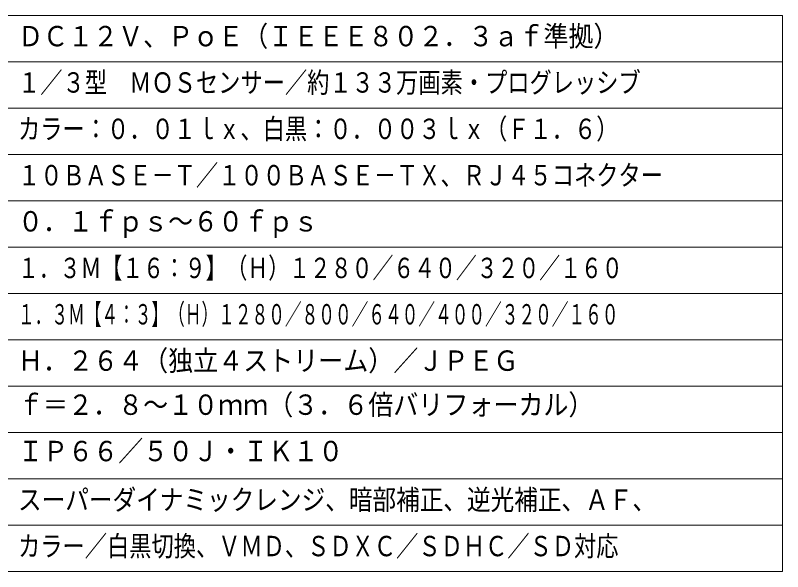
# Model space of a CAD drawing. Units: millimetres, scale not verified. Extents: x -62 to 63, y -56 to 57.
# Drawn here: x -20.3 to 62.5, y -56.4 to 3.6 of the extents above; entities that cross this region are included whole.
import ezdxf
from ezdxf.enums import TextEntityAlignment as Align

# ---------------------------------------------------------------- set-up
doc = ezdxf.new("R2010")
doc.units = ezdxf.units.MM
doc.header["$LTSCALE"] = 0.125
doc.layers.add('0-1_MOJI1', color=7, linetype='Continuous')
doc.layers.add('0-2_WAKU', color=1, linetype='Continuous', lineweight=18)
doc.styles.add('ＭＳ ゴシック', font='')
doc.styles.get('ＭＳ ゴシック').set_extended_font_data('MS Gothic')

msp = doc.modelspace()

# ---------------------------------------------------------------- linework, layer by layer
at = {"layer": '0-2_WAKU', "color": 4}
for p, q in [((-62.4897, 3.6325), (62.5103, 3.6325)), ((62.5103, 3.6325), (62.5103, -56.3675)), ((62.5103, -56.3675), (-62.4897, -56.3675))]:
    msp.add_line(p, q, dxfattribs=at)
at = {"layer": '0-2_WAKU'}
for p, q in [((-62.4897, -1.3675), (62.5103, -1.3675)), ((-62.4897, -6.3675), (62.5103, -6.3675)), ((-62.4897, -11.3675), (62.5103, -11.3675)), ((-62.4897, -16.3675), (62.5103, -16.3675)), ((-62.4897, -21.3675), (62.5103, -21.3675)), ((-62.4897, -26.3675), (62.5103, -26.3675)), ((-62.4897, -31.3675), (62.5103, -31.3675)), ((-62.4897, -36.3675), (62.5103, -36.3675)), ((62.5103, -41.3675), (-62.4897, -41.3675)), ((62.5103, -46.3675), (-62.4897, -46.3675)), ((62.5103, -51.3675), (-62.4897, -51.3675))]:
    msp.add_line(p, q, dxfattribs=at)

# ---------------------------------------------------------------- texts
at = {"layer": '0-1_MOJI1', "style": 'ＭＳ ゴシック'}
for s, width, p in [('ＤＣ１２Ｖ、ＰｏＥ（ＩＥＥＥ８０２．３ａｆ準拠）', 0.9, (-19.9897, -0.3675)), ('１／３型\u3000ＭＯＳセンサー／約１３３万画素・プログレッシブ', 0.8, (-19.9897, -5.3675)), ('カラー：０．０１ｌｘ、白黒：０．００３ｌｘ（Ｆ１．６）', 0.8, (-19.9897, -10.3675)), ('１０ＢＡＳＥ－Ｔ／１００ＢＡＳＥ－ＴＸ、ＲＪ４５コネクター', 0.8, (-19.9897, -15.3675)), ('０．１ｆｐｓ～６０ｆｐｓ', 0.9, (-19.9897, -20.3407)), ('１．３Ｍ【１６：９】（Ｈ）１２８０／６４０／３２０／１６０', 0.75, (-19.9897, -25.3675)), ('１．３Ｍ【４：３】（Ｈ）１２８０／８００／６４０／４００／３２０／１６０', 0.6, (-19.9897, -30.3675)), ('Ｈ．２６４（独立４ストリーム）／ＪＰＥＧ', 0.9, (-19.9897, -35.3675)), ('ｆ＝２．８～１０ｍｍ（３．６倍バリフォーカル）', 0.9, (-19.9897, -40.119)), ('ＩＰ６６／５０Ｊ・ＩＫ１０', 0.9, (-19.9897, -45.119)), ('スーパーダイナミックレンジ、暗部補正、逆光補正、ＡＦ、', 0.85, (-19.9897, -50.3675)), ('カラー／白黒切換、ＶＭＤ、ＳＤＸＣ／ＳＤＨＣ／ＳＤ対応', 0.8, (-19.9897, -55.3675))]:
    msp.add_text(s, height=2.199, dxfattribs=dict(at, width=width)).set_placement(p, align=Align.BOTTOM_LEFT)

doc.saveas('drawing.dxf')
